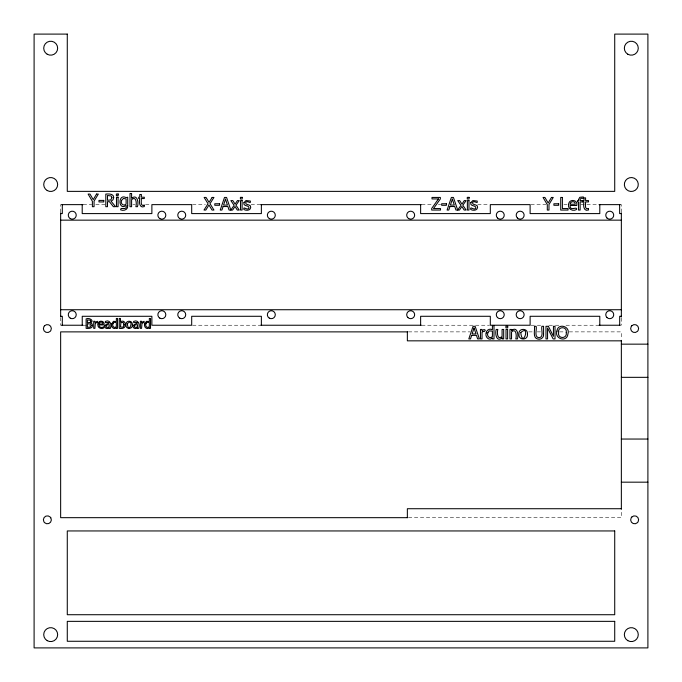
<?xml version="1.0" encoding="UTF-8"?>
<svg xmlns="http://www.w3.org/2000/svg" width="682" height="682" viewBox="0 0 682 682"><rect width="100%" height="100%" fill="white"/><g stroke="black" fill="none" stroke-linecap="round" stroke-linejoin="round"><path stroke-width="0.51" stroke-dasharray="3.41 2.56" d="M62.301 204.634L60.647 204.634L60.647 213.594M83.264 204.634L91.712 204.634M95.753 204.634L105.326 204.634M132.879 204.634L135.121 204.634M145.547 204.634L151.08 204.634M192.58 204.634L205.418 204.634M251.095 204.634L260.319 204.634M421.681 204.634L432.243 204.634M438.356 204.634L440.683 204.634M477.724 204.634L489.42 204.634M530.92 204.634L545.95 204.634M563.895 204.634L567.092 204.634M580.928 204.634L598.736 204.634M619.64 204.634L621.353 204.634L621.353 213.594M62.301 325.237L60.647 325.237L60.647 318M83.298 325.237L89.632 325.237M192.58 325.237L260.319 325.237M421.681 325.237L474.527 325.237M475.524 325.237L489.42 325.237M530.92 325.237L536.24 325.237M537.305 325.237L541.73 325.237M549.01 325.237L554.398 325.237M555.387 325.237L559.675 325.237M566.009 325.237L598.736 325.237M408.424 331.878L470.171 331.878M528.729 331.878L533.051 331.878M537.246 331.878L540.494 331.878M559.607 331.878L564.969 331.878M569.189 331.878L621.353 331.878L621.353 339.312M408.424 517.672L621.353 517.672L621.353 509.71M621.353 318L621.353 325.237"/><path stroke-width="1.02" d="M61.704 204.634L82.982 204.634M260.669 204.634L421.331 204.634M599.018 204.634L620.296 204.634M60.647 213.594L62.301 213.594L62.301 204.634M621.353 213.594L619.64 213.594L619.64 204.634M60.647 220.15L621.353 220.15M60.647 309.73L621.353 309.73M60.647 316.286L62.301 316.286L62.301 325.237M621.353 316.286L619.699 316.286L619.699 325.237M61.704 325.237L82.982 325.237M260.669 325.237L421.331 325.237M599.018 325.237L620.296 325.237M407.495 331.878L60.647 331.878L60.647 517.672L407.495 517.672M621.353 340.838L407.359 340.838L407.359 331.878M621.353 344.154L647.9 344.154M621.353 377.334L647.9 377.334M621.353 439.046L647.9 439.046M621.353 482.174L647.9 482.174M621.353 508.721L407.359 508.721L407.359 517.672M621.353 212.912L621.353 316.968M621.353 340.369L621.353 509.181M599.793 204.634L599.793 213.594L530.119 213.594L530.119 204.634L490.307 204.634L490.307 213.594L420.632 213.594L420.632 204.634M599.793 325.237L599.793 316.286L530.119 316.286L530.119 325.237L490.307 325.237L490.307 316.286L420.632 316.286L420.632 325.237M261.368 204.634L261.368 213.594L191.693 213.594L191.693 204.634L151.881 204.634L151.881 213.594L82.207 213.594L82.207 204.634M261.368 325.237L261.368 316.286L191.693 316.286L191.693 325.237L151.881 325.237L151.881 316.286L82.241 316.286L82.241 325.237M60.647 212.912L60.647 316.968M123.996 324.785L123.195 327.121L120.467 327.079L120.902 322.688L123.11 322.364L123.996 324.785M543.571 334.163C544.083 337.368 541.031 339.9 537.97 339.099C532.25 337.974 535.148 329.994 534.449 326.294L536.129 326.294C537.135 329.329 533.682 337.283 539.01 337.743C544.338 337.275 540.894 329.346 541.9 326.294L543.571 326.294L543.571 334.163M566.265 332.611C567.492 339.099 557.365 339.09 558.592 332.611C557.347 326.09 567.509 326.098 566.265 332.611M127.696 205.614C128.31 209.604 123.809 211.275 120.663 209.868C119.785 206.399 127.764 211.232 126.11 205.435C118.199 211.224 117.722 193.049 126.11 197.635L127.696 197.226L127.696 205.614M125.232 324.692C125.659 328.639 121.498 328.741 119.273 328.357L119.273 318.468L120.467 318.468L120.467 322.006C122.462 319.747 125.786 321.964 125.232 324.692M132.308 324.811C133.058 329.628 125.232 329.619 125.965 324.811C125.232 320.011 133.058 319.994 132.308 324.811M527.416 334.18C528.414 340.599 517.979 340.582 518.959 334.18C517.979 327.778 528.414 327.761 527.416 334.18M578.592 199.476L578.541 200.593L577.458 200.593L577.458 201.915L578.541 201.915L578.541 210.056L580.135 210.056L580.135 201.915L582.718 201.915L582.718 200.593L580.084 200.593L580.186 199.263L581.081 198.292L583.349 198.394L583.349 196.936L579.819 197.286L578.592 199.476M556.947 331.111C554.108 339.014 567.194 342.62 567.91 334.069C570.715 326.201 557.68 322.603 556.947 331.111M97.961 324.027C96.997 327.539 101.132 329.704 103.903 327.931L103.835 326.627C102.249 328.195 98.83 327.556 99.12 324.939L104.039 324.939C105.241 320.531 98.182 319.67 97.961 324.027M111.652 323.993C110.637 326.831 113.911 330.233 116.349 327.633L116.349 328.357L117.543 328.357L117.543 318.468L116.349 318.468L116.349 321.546L113.434 321.324L111.652 323.993M144.635 323.993C143.612 326.831 146.894 330.233 149.332 327.633L149.332 328.357L150.526 328.357L150.526 318.468L149.332 318.468L149.332 321.546L146.417 321.324L144.635 323.993M486.138 333.089C484.783 336.874 489.156 341.409 492.404 337.948L492.404 338.911L493.998 338.911L493.998 325.723L492.404 325.723L492.404 329.824C489.821 328.059 486.334 330.105 486.138 333.089M568.66 204.285C567.364 208.956 572.88 211.855 576.58 209.485C577.705 205.828 569.368 211.872 570.195 205.487L576.759 205.487C578.362 199.613 568.95 198.471 568.66 204.285M91.243 325.51L90.16 327.087L87.39 327.283L87.39 323.788L90.467 324.035L91.243 325.51M243.968 202.631C242.698 206.774 249.629 204.83 248.956 208.198C247.387 210.994 242.86 205.418 243.866 209.485C246.1 210.857 250.575 210.653 250.712 207.319C251.215 203.688 244.974 205.742 245.673 202.443C247.046 199.766 251.351 204.847 250.362 201.037L245.997 200.551L243.968 202.631M470.836 202.631C469.566 206.774 476.496 204.83 475.814 208.198C474.254 210.994 469.728 205.418 470.733 209.485C472.958 210.857 477.434 210.653 477.579 207.319C478.082 203.688 471.842 205.742 472.532 202.443C473.913 199.766 478.21 204.847 477.229 201.037L472.865 200.551L470.836 202.631M92.547 325.459C92.522 328.69 88.37 328.579 86.128 328.357L86.128 318.895C88.924 317.36 94.679 320.327 90.774 323.055L92.087 323.941L92.547 325.459M127.329 323.609C128.6 336.055 134.874 316.857 127.329 323.609M520.767 332.577C522.642 349.235 530.732 323.549 520.767 332.577M112.956 323.694C111.831 326.064 114.312 328.809 116.349 326.635L116.349 322.535L113.971 322.33L112.956 323.694M145.939 323.694C144.814 326.064 147.286 328.809 149.332 326.635L149.332 322.535L146.945 322.33L145.939 323.694M487.877 332.688C486.377 335.842 489.676 339.517 492.404 336.61L492.404 331.154L489.224 330.872L487.877 332.688M104.832 325.621C104.022 328.247 107.645 329.577 109.214 327.607L109.214 328.357L110.399 328.357C111.874 324.547 110.066 319.253 105.335 321.418L105.403 322.629C113.92 322.109 106.366 323.524 104.832 325.621M133.118 325.621C132.308 328.247 135.94 329.577 137.508 327.607L137.508 328.357L138.693 328.357C140.168 324.547 138.352 319.253 133.621 321.418L133.689 322.629C142.214 322.109 134.652 323.524 133.118 325.621M121.575 200.372C120.092 203.526 123.468 206.731 126.11 204.123L126.11 198.931L123.433 198.453L121.575 200.372M113.698 197.499L112.999 199.817L111.081 201.199L115.573 206.689L113.391 206.689L109.393 201.676L107.483 201.676L107.483 206.689L105.804 206.689L105.804 194.072C108.523 193.918 113.681 193.466 113.698 197.499M111.942 197.627L110.782 199.954L107.483 200.278L107.483 195.512L111.149 195.947L111.942 197.627M106.06 325.749L106.332 327.147L107.875 327.394L109.214 326.61L109.214 324.641L107.083 324.939L106.06 325.749M134.354 325.749L134.618 327.147L136.161 327.394L137.508 326.61L137.508 324.641L135.377 324.939L134.354 325.749M90.791 321.213L90.263 322.433L87.39 322.739L87.39 319.969L90.314 320.216L90.791 321.213M99.299 323.225L99.12 324.018L102.88 324.018C103.221 321.836 99.981 321.341 99.299 323.225M570.433 203.21L570.195 204.268L575.207 204.268C575.668 201.361 571.346 200.696 570.433 203.21M223.082 206.527L221.94 210.047L220.243 210.047L224.497 197.43L226.569 197.43L230.823 210.047L234.114 205.35L230.857 200.585L232.809 200.585L235.094 204.123L237.43 200.585L239.246 200.585L235.972 205.239L239.246 210.047L237.285 210.047L234.992 206.476L232.63 210.047L229.05 210.047L227.907 206.527L223.082 206.527M449.95 206.527L448.807 210.047L447.111 210.047L451.365 197.43L453.436 197.43L457.69 210.047L460.972 205.35L457.724 200.585L459.677 200.585L461.961 204.123L464.297 200.585L466.113 200.585L462.839 205.239L466.113 210.047L464.152 210.047L461.859 206.476L459.489 210.047L455.917 210.047L454.775 206.527L449.95 206.527M471.654 335.391L470.503 338.911L468.815 338.911L473.069 326.294L475.132 326.294L479.386 338.911L477.613 338.911L476.471 335.391L471.654 335.391M225.495 199.144L223.551 205.094L227.438 205.094L225.495 199.144M452.354 199.144L450.418 205.094L454.306 205.094L452.354 199.144M474.058 328.008L472.114 333.958L476.01 333.958L474.058 328.008M96.546 194.072L93.238 199.638L89.99 194.072L88.123 194.072L92.385 201.284L92.385 206.689L94.065 206.689L94.065 201.105L98.327 194.072L96.546 194.072M551.474 197.439L548.166 203.006L544.909 197.439L543.043 197.439L547.305 204.651L547.305 210.056L548.984 210.056L548.984 204.472L553.247 197.439L551.474 197.439M212.128 197.43L209.067 202.384L206.049 197.43L204.131 197.43L208.027 203.739L204.02 210.047L205.828 210.047L208.956 205.001L212.034 210.047L213.96 210.047L209.996 203.654L213.952 197.43L212.128 197.43M438.449 198.922L431.697 208.487L431.697 210.047L440.512 210.047L440.512 208.556L433.505 208.556L440.342 198.948L440.342 197.43L431.996 197.43L431.996 198.922L438.449 198.922M44.56 325.74L43.921 326.567A3.981 3.981 0 0 0 50.187 331.375L50.818 330.548A3.981 3.981 0 0 0 44.56 325.74M631.813 325.74L631.182 326.567A3.981 3.981 0 0 0 637.44 331.375L638.079 330.548A3.981 3.981 0 0 0 631.813 325.74M631.813 517.016L631.182 517.843A3.981 3.981 0 0 0 637.44 522.651L638.079 521.824A3.981 3.981 0 0 0 631.813 517.016M95.335 322.961L94.9 328.357L93.707 328.357L93.707 321.265L94.9 321.265L94.9 322.313L97.466 321.299L97.466 322.543L95.335 322.961M142.001 322.961L141.566 328.357L140.373 328.357L140.373 321.265L141.566 321.265L141.566 322.313L144.132 321.299L144.132 322.543L142.001 322.961M482.634 331.708L482.046 332.194L482.046 338.911L480.452 338.911L480.452 329.449L482.046 329.449L482.046 330.855C485.217 327.42 487.016 331.836 482.634 331.708M132.308 197.712L131.6 198.274L131.6 193.509L130.006 193.509L130.006 206.689L131.6 206.689L131.6 199.621C136.323 195.419 136.843 203.807 135.854 206.689L137.449 206.689C138.71 203.5 137.764 194.276 132.308 197.712M512.25 329.935L511.543 330.497L511.543 329.449L509.948 329.449L509.948 338.911L511.543 338.911L511.543 331.844C516.265 327.641 516.786 336.021 515.797 338.911L517.391 338.911C518.652 335.723 517.706 326.499 512.25 329.935M502.08 337.863C496.368 342.799 494.842 333.208 496.232 329.449L497.826 329.449C496.837 332.347 497.349 340.719 502.08 336.516L502.08 329.449L503.674 329.449L503.674 338.911L502.08 338.911L502.08 337.863M144.217 205.171C140.023 206.97 141.532 200.559 141.379 198.547L144.311 198.547L144.311 197.226L141.379 197.226L141.379 194.506L139.784 194.506L139.784 197.226L138.71 197.226L138.71 198.547L139.784 198.547C138.881 201.684 139.307 208.624 144.311 206.612L144.217 205.171M588.43 208.539C584.235 210.337 585.744 203.918 585.591 201.915L588.523 201.915L588.523 200.593L585.591 200.593L585.591 197.874L583.997 197.874L583.997 200.593L582.922 200.593L582.922 201.915L583.997 201.915C583.093 205.052 583.519 211.991 588.523 209.971L588.43 208.539M67.279 34.1L34.1 34.1L34.1 647.9L647.9 647.9L647.9 34.1L614.721 34.1L614.721 191.369L67.279 191.369L67.279 34.1M118.182 193.986L116.366 193.986L116.366 195.64L118.182 195.64L118.182 193.986M118.071 197.226L116.477 197.226L116.477 206.689L118.071 206.689L118.071 197.226M242.221 197.345L240.405 197.345L240.405 198.999L242.221 198.999L242.221 197.345M469.088 197.345L467.272 197.345L467.272 198.999L469.088 198.999L469.088 197.345M562.403 197.439L560.723 197.439L560.723 210.056L568.038 210.056L568.038 208.564L562.403 208.564L562.403 197.439M103.758 200.406L98.975 200.406L98.975 201.94L103.758 201.94L103.758 200.406M242.11 200.585L240.516 200.585L240.516 210.047L242.11 210.047L242.11 200.585M468.977 200.585L467.383 200.585L467.383 210.047L468.977 210.047L468.977 200.585M219.57 203.756L214.787 203.756L214.787 205.291L219.57 205.291L219.57 203.756M446.429 203.756L441.655 203.756L441.655 205.291L446.429 205.291L446.429 203.756M558.686 203.765L553.903 203.765L553.903 205.299L558.686 205.299L558.686 203.765M507.715 326.209L505.908 326.209L505.908 327.863L507.715 327.863L507.715 326.209M548.362 326.294L545.984 326.294L545.984 338.911L547.552 338.911L547.552 328.033L553.128 338.911L555.012 338.911L555.012 326.294L553.443 326.294L553.443 336.286L548.362 326.294M507.613 329.449L506.018 329.449L506.018 338.911L507.613 338.911L507.613 329.449M614.721 530.946L67.279 530.946L67.279 614.721L614.721 614.721L614.721 530.946M614.721 621.353L67.279 621.353L67.279 641.268L614.721 641.268L614.721 621.353M50.818 517.843L50.187 517.016A3.981 3.981 0 0 0 43.921 521.824L44.56 522.651A3.981 3.981 0 0 0 50.818 517.843M47.203 640.662A6.965 6.965 0 0 0 57.655 634.627A6.965 6.965 0 0 0 47.203 628.591A6.965 6.965 0 0 0 47.203 640.662M627.824 640.662A6.965 6.965 0 0 0 638.275 634.627A6.965 6.965 0 0 0 627.824 628.591A6.965 6.965 0 0 0 627.824 640.662M47.203 190.542A6.965 6.965 0 0 0 57.655 184.507A6.965 6.965 0 0 0 47.203 178.471A6.965 6.965 0 0 0 47.203 190.542M626.383 189.434A6.965 6.965 0 0 0 638.045 186.314A6.965 6.965 0 0 0 629.512 177.78A6.965 6.965 0 0 0 626.383 189.434M70.263 318.153A3.981 3.981 0 0 0 76.239 314.709A3.981 3.981 0 0 0 70.263 311.256A3.981 3.981 0 0 0 70.263 318.153M159.844 318.153A3.981 3.981 0 0 0 165.82 314.709A3.981 3.981 0 0 0 159.844 311.256A3.981 3.981 0 0 0 159.844 318.153M179.75 318.153A3.981 3.981 0 0 0 185.726 314.709A3.981 3.981 0 0 0 179.75 311.256A3.981 3.981 0 0 0 179.75 318.153M269.339 318.153A3.981 3.981 0 0 0 275.306 314.709A3.981 3.981 0 0 0 269.339 311.256A3.981 3.981 0 0 0 269.339 318.153M407.862 317.522A3.981 3.981 0 0 0 414.52 315.74A3.981 3.981 0 0 0 409.643 310.864A3.981 3.981 0 0 0 407.862 317.522M497.442 317.522A3.981 3.981 0 0 0 504.1 315.74A3.981 3.981 0 0 0 499.224 310.864A3.981 3.981 0 0 0 497.442 317.522M517.348 317.522A3.981 3.981 0 0 0 524.006 315.74A3.981 3.981 0 0 0 519.13 310.864A3.981 3.981 0 0 0 517.348 317.522M606.929 317.522A3.981 3.981 0 0 0 613.587 315.74A3.981 3.981 0 0 0 608.711 310.864A3.981 3.981 0 0 0 606.929 317.522M606.929 217.984A3.981 3.981 0 0 0 613.587 216.203A3.981 3.981 0 0 0 608.711 211.326A3.981 3.981 0 0 0 606.929 217.984M517.348 217.984A3.981 3.981 0 0 0 524.006 216.203A3.981 3.981 0 0 0 519.13 211.326A3.981 3.981 0 0 0 517.348 217.984M497.442 217.984A3.981 3.981 0 0 0 504.1 216.203A3.981 3.981 0 0 0 499.224 211.326A3.981 3.981 0 0 0 497.442 217.984M408.68 218.615A3.981 3.981 0 0 0 414.656 215.171A3.981 3.981 0 0 0 408.68 211.727A3.981 3.981 0 0 0 408.68 218.615M269.339 218.615A3.981 3.981 0 0 0 275.306 215.171A3.981 3.981 0 0 0 269.339 211.727A3.981 3.981 0 0 0 269.339 218.615M179.75 218.615A3.981 3.981 0 0 0 185.726 215.171A3.981 3.981 0 0 0 179.75 211.727A3.981 3.981 0 0 0 179.75 218.615M159.844 218.615A3.981 3.981 0 0 0 165.82 215.171A3.981 3.981 0 0 0 159.844 211.727A3.981 3.981 0 0 0 159.844 218.615M70.263 218.615A3.981 3.981 0 0 0 76.239 215.171A3.981 3.981 0 0 0 70.263 211.727A3.981 3.981 0 0 0 70.263 218.615M627.824 54.236A6.965 6.965 0 0 0 638.275 48.2A6.965 6.965 0 0 0 627.824 42.165A6.965 6.965 0 0 0 627.824 54.236M47.203 54.236A6.965 6.965 0 0 0 57.655 48.2A6.965 6.965 0 0 0 47.203 42.165A6.965 6.965 0 0 0 47.203 54.236"/></g></svg>
